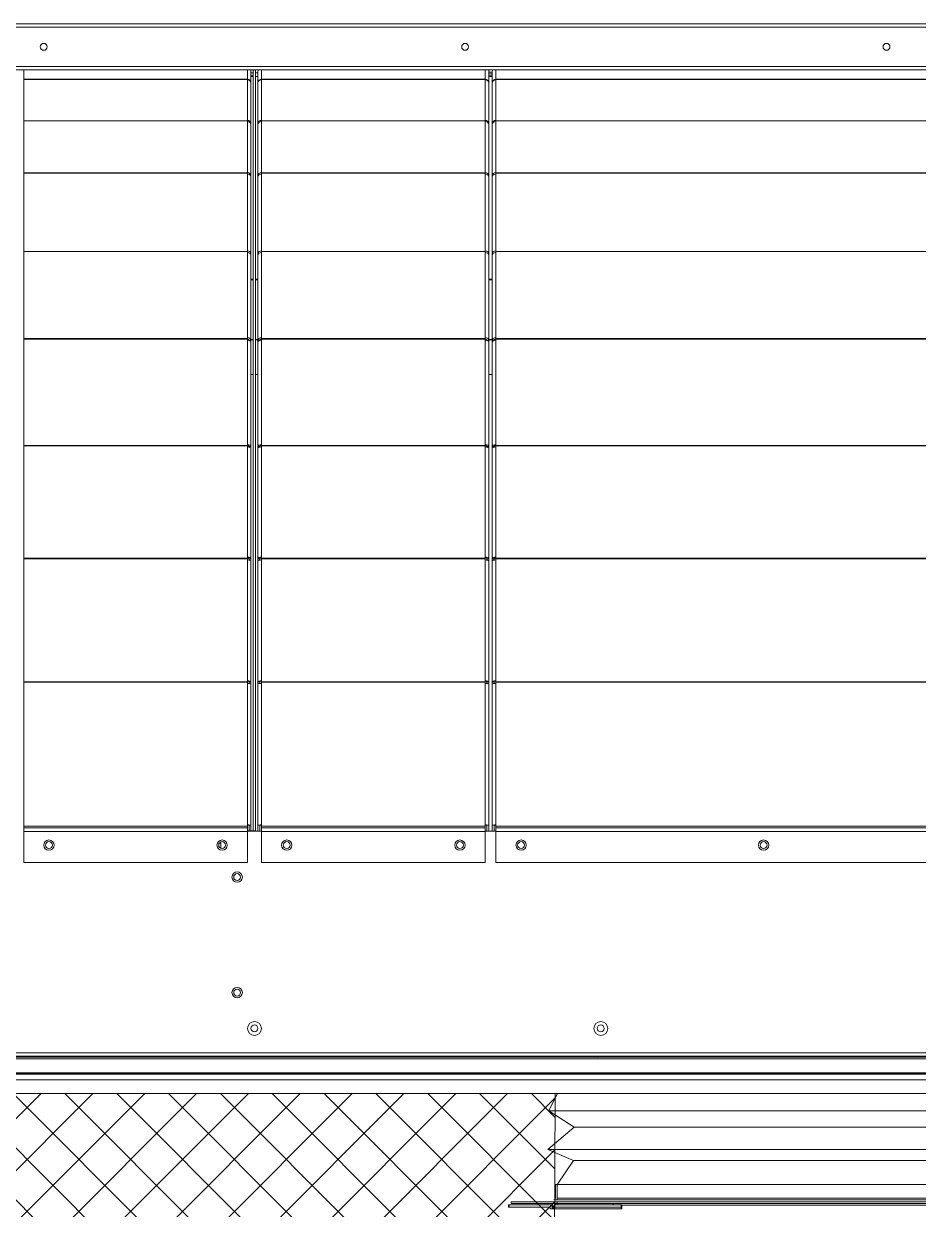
# Model space of a CAD drawing. Header units: millimetres. Extents: x 2142 to 31549, y 1327 to 22122.
# Drawn here: x 22209 to 22984, y 10883 to 11910 of the extents above; entities that cross this region are included whole.
import ezdxf

# ---------------------------------------------------------------- set-up
doc = ezdxf.new("R2010")
doc.units = ezdxf.units.MM

# ---------------------------------------------------------------- blocks, each defined once
blk = doc.blocks.new('3753456')
at = {"color": 0, "lineweight": 5}
for p, q in [((337590.2, 91235.5), (337597.8, 91251)), ((337612.3, 91221.4), (337590.2, 91235.5)), ((337589.4, 91202.2), (337612.3, 91221.4)), ((337611.6, 91192.6), (337589.4, 91202.2)), ((337597.8, 91172), (337611.6, 91192.6))]:
    blk.add_line(p, q, dxfattribs=at)
blk = doc.blocks.new('45735')
at = {"color": 0, "lineweight": 5}
for p, q in [((339300, 91099.7), (338517, 91099.7)), ((338539.1, 91085.6), (339322.1, 91085.6)), ((338516.2, 91066.4), (339299.2, 91066.4)), ((339321.4, 91056.8), (338538.4, 91056.8))]:
    blk.add_line(p, q, dxfattribs=at)
for p in [(926.8, -135.8), (1709.8, -135.8)]:
    blk.add_blockref('3753456', p, dxfattribs=at)
blk = doc.blocks.new('2')
at = {"lineweight": 5}
h = blk.add_hatch(dxfattribs=at)
h.set_pattern_fill('ANSI37', scale=10)
h.set_pattern_definition([(45, (-804195.864, -479305.567), (-22.4506403, 22.4506403), []), (135, (-804195.864, -479305.567), (-22.4506403, -22.4506403), [])])
h.paths.add_polyline_path([(22661.2, 9061.4), (22669.6, 10983.7), (22157.2, 10983.7), (22148.8, 9061.4)])
at = {"color": 7, "lineweight": 20}
for p, q in [((23712.1, 11909.8), (21106.3, 11909.8)), ((23712.1, 11906.7), (21106.3, 11906.7)), ((23715.2, 11872.9), (21103.2, 11872.9)), ((23715.2, 11869.8), (21103.2, 11869.8)), ((22618.3, 11861.7), (23712.1, 11861.7)), ((22618.3, 11861.5), (23712.1, 11861.5)), ((22618.3, 11825.8), (23712.1, 11825.8)), ((22618.3, 11825.7), (23712.1, 11825.7)), ((22618.3, 11780.7), (23712.1, 11780.7)), ((22618.3, 11780.3), (23712.1, 11780.3)), ((22618.3, 11712.6), (23712.1, 11712.6)), ((22618.3, 11712.5), (23712.1, 11712.5)), ((22618.3, 11637.3), (23712.1, 11637.3)), ((22618.3, 11636.7), (23712.1, 11636.7)), ((22618.3, 11544.6), (23712.1, 11544.6)), ((22618.3, 11544.3), (23712.1, 11544.3)), ((22618.3, 11447.2), (23712.1, 11447.2)), ((22618.3, 11446.5), (23712.1, 11446.5)), ((22618.3, 11340), (23712.1, 11340)), ((22618.3, 11339.7), (23712.1, 11339.7)), ((23712.1, 11215), (22618.3, 11215)), ((22618.3, 11213.7), (23712.1, 11213.7)), ((22618.3, 11210.6), (23712.1, 11210.6)), ((22618.3, 11183.7), (23712.1, 11183.7)), ((23713.6, 11015), (21104.8, 11015)), ((23713.6, 11013.8), (21104.8, 11013.8)), ((21106.3, 11019), (23712.1, 11019)), ((21106.3, 11015.9), (23712.1, 11015.9)), ((23715.2, 11000.5), (21103.2, 11000.5)), ((23715.2, 10995.5), (21103.2, 10995.5)), ((21104.8, 11001.7), (23713.6, 11001.7)), ((21104.8, 11000.7), (23713.6, 11000.7)), ((21103.2, 10983.7), (23715.2, 10983.7))]:
    blk.add_line(p, q, dxfattribs=at)
at = {"color": 7, "lineweight": 20, "ltscale": 0.004468}
for p, q in [((22209.3, 11861.8), (22209.3, 11869.8)), ((22403.1, 11869.8), (22403.1, 11861.8)), ((22415.3, 11861.8), (22415.3, 11869.8)), ((22609.1, 11869.8), (22609.1, 11861.8)), ((22618.3, 11861.8), (22618.3, 11869.8))]:
    blk.add_line(p, q, dxfattribs=at)
at = {"color": 7, "lineweight": 20, "ltscale": 5.01906e-05}
for p, q in [((22406.2, 11868.4), (22406.2, 11868.5)), ((22612.2, 11868.4), (22612.2, 11868.5))]:
    blk.add_line(p, q, dxfattribs=at)
at = {"color": 7, "lineweight": 20, "ltscale": 0.005416}
for p, q in [((22406.2, 11868.4), (22406.2, 11858.7)), ((22412.2, 11858.7), (22412.2, 11868.4)), ((22612.2, 11868.4), (22612.2, 11858.7)), ((22615.2, 11858.7), (22615.2, 11868.4))]:
    blk.add_line(p, q, dxfattribs=at)
at = {"color": 7, "lineweight": 20, "ltscale": 0.000277946}
for p, q in [((22406.2, 11867.4), (22406.7, 11867.4)), ((22406.2, 11865.4), (22406.7, 11865.4))]:
    blk.add_line(p, q, dxfattribs=at)
at = {"color": 7, "lineweight": 20, "ltscale": 0.000414672}
blk.add_line((22407.5, 11867.3), (22408.2, 11867.3), dxfattribs=at)
at = {"color": 7, "lineweight": 20, "ltscale": 0.366025}
for p, q in [((22408.2, 11869.8), (22408.2, 11211)), ((22410.2, 11869.8), (22410.2, 11211))]:
    blk.add_line(p, q, dxfattribs=at)
at = {"color": 7, "lineweight": 20, "ltscale": 0.001111}
for p, q in [((22410.2, 11867.3), (22412.2, 11867.3)), ((22410.2, 11864.2), (22412.2, 11864.2)), ((22406.2, 11606.2), (22408.2, 11606.2)), ((22410.2, 11606.2), (22412.2, 11606.2)), ((22629.4, 10885.4), (22629.4, 10887.4)), ((22629.9, 10885.4), (22629.9, 10887.4)), ((22668.9, 10885.4), (22668.9, 10887.4)), ((22669.4, 10885.4), (22669.4, 10887.4)), ((22726.9, 10885.4), (22726.9, 10887.4)), ((22727.4, 10885.4), (22727.4, 10887.4))]:
    blk.add_line(p, q, dxfattribs=at)
at = {"color": 7, "lineweight": 20, "ltscale": 4.85922e-05}
blk.add_line((22412.2, 11868.5), (22412.2, 11868.5), dxfattribs=at)
at = {"color": 7, "lineweight": 20, "ltscale": 0.001667}
for p, q in [((22612.2, 11867.8), (22615.2, 11867.8)), ((22615.2, 11866.3), (22612.2, 11866.3)), ((22615.2, 11864.7), (22612.2, 11864.7)), ((22612.2, 11864.2), (22615.2, 11864.2)), ((22612.2, 11688.8), (22615.2, 11688.8)), ((22612.2, 11688.2), (22615.2, 11688.2)), ((22612.2, 11636.4), (22615.2, 11636.4)), ((22612.2, 11636.1), (22615.2, 11636.1)), ((22612.2, 11606.2), (22615.2, 11606.2))]:
    blk.add_line(p, q, dxfattribs=at)
at = {"color": 7, "lineweight": 20, "ltscale": 4.85923e-05}
blk.add_line((22615.2, 11868.5), (22615.2, 11868.5), dxfattribs=at)
at = {"color": 7, "lineweight": 20, "ltscale": 5.06378e-05}
for p, q in [((22209.3, 11861.8), (22209.3, 11861.7)), ((22403.1, 11861.8), (22403.1, 11861.7)), ((22415.3, 11861.8), (22415.3, 11861.7)), ((22609.1, 11861.8), (22609.1, 11861.7)), ((22618.3, 11861.8), (22618.3, 11861.7))]:
    blk.add_line(p, q, dxfattribs=at)
at = {"color": 7, "lineweight": 20, "ltscale": 0.107667}
for p, q in [((22209.3, 11861.7), (22403.1, 11861.7)), ((22209.3, 11861.5), (22403.1, 11861.5)), ((22415.3, 11861.7), (22609.1, 11861.7)), ((22415.3, 11861.5), (22609.1, 11861.5)), ((22209.3, 11825.8), (22403.1, 11825.8)), ((22209.3, 11825.7), (22403.1, 11825.7)), ((22415.3, 11825.8), (22609.1, 11825.8)), ((22415.3, 11825.7), (22609.1, 11825.7)), ((22209.3, 11780.7), (22403.1, 11780.7)), ((22209.3, 11780.3), (22403.1, 11780.3)), ((22415.3, 11780.7), (22609.1, 11780.7)), ((22415.3, 11780.3), (22609.1, 11780.3)), ((22209.3, 11712.6), (22403.1, 11712.6)), ((22209.3, 11712.5), (22403.1, 11712.5)), ((22415.3, 11712.6), (22609.1, 11712.6)), ((22415.3, 11712.5), (22609.1, 11712.5)), ((22209.3, 11637.3), (22403.1, 11637.3)), ((22209.3, 11636.7), (22403.1, 11636.7)), ((22415.3, 11637.3), (22609.1, 11637.3)), ((22415.3, 11636.7), (22609.1, 11636.7)), ((22209.3, 11544.6), (22403.1, 11544.6)), ((22209.3, 11544.3), (22403.1, 11544.3)), ((22415.3, 11544.6), (22609.1, 11544.6)), ((22415.3, 11544.3), (22609.1, 11544.3)), ((22209.3, 11447.2), (22403.1, 11447.2)), ((22209.3, 11446.5), (22403.1, 11446.5)), ((22415.3, 11447.2), (22609.1, 11447.2)), ((22415.3, 11446.5), (22609.1, 11446.5)), ((22209.3, 11340), (22403.1, 11340)), ((22209.3, 11339.7), (22403.1, 11339.7)), ((22415.3, 11340), (22609.1, 11340)), ((22415.3, 11339.7), (22609.1, 11339.7)), ((22403.1, 11215), (22209.3, 11215)), ((22209.3, 11213.7), (22403.1, 11213.7)), ((22209.3, 11210.6), (22403.1, 11210.6)), ((22609.1, 11215), (22415.3, 11215)), ((22415.3, 11213.7), (22609.1, 11213.7)), ((22415.3, 11210.6), (22609.1, 11210.6)), ((22209.3, 11183.7), (22403.1, 11183.7)), ((22415.3, 11183.7), (22609.1, 11183.7))]:
    blk.add_line(p, q, dxfattribs=at)
at = {"color": 7, "lineweight": 20, "ltscale": 8.68979e-05}
for p, q in [((22209.3, 11861.5), (22209.3, 11861.7)), ((22403.1, 11861.5), (22403.1, 11861.7)), ((22415.3, 11861.5), (22415.3, 11861.7)), ((22609.1, 11861.5), (22609.1, 11861.7)), ((22618.3, 11861.5), (22618.3, 11861.7))]:
    blk.add_line(p, q, dxfattribs=at)
at = {"color": 7, "lineweight": 20, "ltscale": 0.000182321}
for p, q in [((22209.3, 11861.2), (22209.3, 11861.5)), ((22403.1, 11861.2), (22403.1, 11861.5)), ((22415.3, 11861.2), (22415.3, 11861.5)), ((22609.1, 11861.2), (22609.1, 11861.5)), ((22618.3, 11861.2), (22618.3, 11861.5))]:
    blk.add_line(p, q, dxfattribs=at)
at = {"color": 7, "lineweight": 20, "ltscale": 0.019501}
for p, q in [((22209.3, 11826.1), (22209.3, 11861.2)), ((22403.1, 11861.2), (22403.1, 11826.1)), ((22406.2, 11858.3), (22406.2, 11823.2)), ((22412.2, 11823.2), (22412.2, 11858.3)), ((22415.3, 11826.1), (22415.3, 11861.2)), ((22609.1, 11861.2), (22609.1, 11826.1)), ((22612.2, 11858.3), (22612.2, 11823.2)), ((22615.2, 11823.2), (22615.2, 11858.3)), ((22618.3, 11826.1), (22618.3, 11861.2))]:
    blk.add_line(p, q, dxfattribs=at)
at = {"color": 7, "lineweight": 20, "ltscale": 0.001093}
blk.add_line((22406.2, 11864.2), (22408.2, 11864.2), dxfattribs=at)
at = {"color": 7, "lineweight": 20, "ltscale": 1.77147e-05}
for p, q in [((22406.2, 11858.7), (22406.2, 11858.7)), ((22612.2, 11858.7), (22612.2, 11858.7))]:
    blk.add_line(p, q, dxfattribs=at)
at = {"color": 7, "lineweight": 20, "ltscale": 0.020143}
for p, q in [((22406.2, 11822.4), (22406.2, 11858.7)), ((22612.2, 11822.4), (22612.2, 11858.7))]:
    blk.add_line(p, q, dxfattribs=at)
at = {"color": 7, "lineweight": 20, "ltscale": 1.77131e-05}
for p, q in [((22412.2, 11858.7), (22412.2, 11858.7)), ((22615.2, 11858.7), (22615.2, 11858.7))]:
    blk.add_line(p, q, dxfattribs=at)
at = {"color": 7, "lineweight": 20, "ltscale": 0.000231544}
for p, q in [((22412.2, 11858.3), (22412.2, 11858.7)), ((22615.2, 11858.3), (22615.2, 11858.7))]:
    blk.add_line(p, q, dxfattribs=at)
at = {"color": 7, "lineweight": 20, "ltscale": 0.000181183}
for p, q in [((22209.3, 11825.8), (22209.3, 11826.1)), ((22403.1, 11825.8), (22403.1, 11826.1)), ((22415.3, 11825.8), (22415.3, 11826.1)), ((22609.1, 11825.8), (22609.1, 11826.1)), ((22618.3, 11825.8), (22618.3, 11826.1))]:
    blk.add_line(p, q, dxfattribs=at)
at = {"color": 7, "lineweight": 20, "ltscale": 5.76158e-05}
for p, q in [((22209.3, 11825.7), (22209.3, 11825.8)), ((22403.1, 11825.7), (22403.1, 11825.8)), ((22415.3, 11825.7), (22415.3, 11825.8)), ((22609.1, 11825.7), (22609.1, 11825.8)), ((22618.3, 11825.7), (22618.3, 11825.8))]:
    blk.add_line(p, q, dxfattribs=at)
at = {"color": 7, "lineweight": 20, "ltscale": 0.000228135}
for p, q in [((22209.3, 11825.3), (22209.3, 11825.7)), ((22403.1, 11825.3), (22403.1, 11825.7)), ((22415.3, 11825.3), (22415.3, 11825.7)), ((22609.1, 11825.3), (22609.1, 11825.7)), ((22618.3, 11825.3), (22618.3, 11825.7))]:
    blk.add_line(p, q, dxfattribs=at)
at = {"color": 7, "lineweight": 20, "ltscale": 0.024554}
for p, q in [((22209.3, 11781.1), (22209.3, 11825.3)), ((22403.1, 11825.3), (22403.1, 11781.1)), ((22415.3, 11781.1), (22415.3, 11825.3)), ((22609.1, 11825.3), (22609.1, 11781.1)), ((22618.3, 11781.1), (22618.3, 11825.3)), ((22406.2, 11822.4), (22406.2, 11778.2)), ((22412.2, 11778.2), (22412.2, 11822.4)), ((22612.2, 11822.4), (22612.2, 11778.2)), ((22615.2, 11778.2), (22615.2, 11822.4))]:
    blk.add_line(p, q, dxfattribs=at)
at = {"color": 7, "lineweight": 20, "ltscale": 5.95243e-05}
for p, q in [((22406.1, 11823.2), (22406.2, 11823.2)), ((22612.1, 11823.2), (22612.2, 11823.2))]:
    blk.add_line(p, q, dxfattribs=at)
at = {"color": 7, "lineweight": 20, "ltscale": 0.019078}
for p, q in [((22406.2, 11788.8), (22406.2, 11823.2)), ((22612.2, 11788.8), (22612.2, 11823.2))]:
    blk.add_line(p, q, dxfattribs=at)
at = {"color": 7, "lineweight": 20, "ltscale": 5.95226e-05}
for p, q in [((22412.3, 11823.2), (22412.2, 11823.2)), ((22615.3, 11823.2), (22615.2, 11823.2))]:
    blk.add_line(p, q, dxfattribs=at)
at = {"color": 7, "lineweight": 20, "ltscale": 0.000407996}
for p, q in [((22412.2, 11822.4), (22412.2, 11823.2)), ((22615.2, 11822.4), (22615.2, 11823.2))]:
    blk.add_line(p, q, dxfattribs=at)
at = {"color": 7, "lineweight": 20, "ltscale": 0.000229568}
for p, q in [((22209.3, 11780.7), (22209.3, 11781.1)), ((22403.1, 11780.7), (22403.1, 11781.1)), ((22415.3, 11780.7), (22415.3, 11781.1)), ((22609.1, 11780.7), (22609.1, 11781.1)), ((22618.3, 11780.7), (22618.3, 11781.1))]:
    blk.add_line(p, q, dxfattribs=at)
at = {"color": 7, "lineweight": 20, "ltscale": 0.000214269}
for p, q in [((22209.3, 11780.3), (22209.3, 11780.7)), ((22403.1, 11780.3), (22403.1, 11780.7)), ((22415.3, 11780.3), (22415.3, 11780.7)), ((22609.1, 11780.3), (22609.1, 11780.7)), ((22618.3, 11780.3), (22618.3, 11780.7))]:
    blk.add_line(p, q, dxfattribs=at)
at = {"color": 7, "lineweight": 20, "ltscale": 0.000344851}
for p, q in [((22209.3, 11779.7), (22209.3, 11780.3)), ((22403.1, 11779.7), (22403.1, 11780.3)), ((22415.3, 11779.7), (22415.3, 11780.3)), ((22609.1, 11779.7), (22609.1, 11780.3)), ((22618.3, 11779.7), (22618.3, 11780.3))]:
    blk.add_line(p, q, dxfattribs=at)
at = {"color": 7, "lineweight": 20, "ltscale": 0.036885}
for p, q in [((22209.3, 11713.3), (22209.3, 11779.7)), ((22403.1, 11779.7), (22403.1, 11713.3)), ((22406.2, 11777.2), (22406.2, 11710.8)), ((22412.2, 11710.8), (22412.2, 11777.2)), ((22415.3, 11713.3), (22415.3, 11779.7)), ((22609.1, 11779.7), (22609.1, 11713.3)), ((22612.2, 11777.2), (22612.2, 11710.8)), ((22615.2, 11710.8), (22615.2, 11777.2)), ((22618.3, 11713.3), (22618.3, 11779.7))]:
    blk.add_line(p, q, dxfattribs=at)
at = {"color": 7, "lineweight": 20, "ltscale": 0.000162064}
for p, q in [((22405.9, 11778.2), (22406.2, 11778.2)), ((22412.5, 11778.2), (22412.2, 11778.2)), ((22611.9, 11778.2), (22612.2, 11778.2)), ((22615.5, 11778.2), (22615.2, 11778.2))]:
    blk.add_line(p, q, dxfattribs=at)
at = {"color": 7, "lineweight": 20, "ltscale": 0.017676}
for p, q in [((22406.2, 11746.4), (22406.2, 11778.2)), ((22612.2, 11746.4), (22612.2, 11778.2))]:
    blk.add_line(p, q, dxfattribs=at)
at = {"color": 7, "lineweight": 20, "ltscale": 0.000573504}
for p, q in [((22412.2, 11777.2), (22412.2, 11778.2)), ((22615.2, 11777.2), (22615.2, 11778.2))]:
    blk.add_line(p, q, dxfattribs=at)
at = {"color": 7, "lineweight": 20, "ltscale": 0.000342699}
for p, q in [((22209.3, 11712.6), (22209.3, 11713.3)), ((22403.1, 11712.6), (22403.1, 11713.3)), ((22415.3, 11712.6), (22415.3, 11713.3)), ((22609.1, 11712.6), (22609.1, 11713.3)), ((22618.3, 11712.6), (22618.3, 11713.3))]:
    blk.add_line(p, q, dxfattribs=at)
at = {"color": 7, "lineweight": 20, "ltscale": 0.000101871}
for p, q in [((22209.3, 11712.5), (22209.3, 11712.6)), ((22403.1, 11712.5), (22403.1, 11712.6)), ((22415.3, 11712.5), (22415.3, 11712.6)), ((22609.1, 11712.5), (22609.1, 11712.6)), ((22618.3, 11712.5), (22618.3, 11712.6))]:
    blk.add_line(p, q, dxfattribs=at)
at = {"color": 7, "lineweight": 20, "ltscale": 0.00038102}
for p, q in [((22209.3, 11712.5), (22209.3, 11711.8)), ((22403.1, 11712.5), (22403.1, 11711.8)), ((22415.3, 11712.5), (22415.3, 11711.8)), ((22609.1, 11712.5), (22609.1, 11711.8)), ((22618.3, 11712.5), (22618.3, 11711.8))]:
    blk.add_line(p, q, dxfattribs=at)
at = {"color": 7, "lineweight": 20, "ltscale": 0.041009}
for p, q in [((22209.3, 11638), (22209.3, 11711.8)), ((22403.1, 11711.8), (22403.1, 11638)), ((22415.3, 11638), (22415.3, 11711.8)), ((22609.1, 11711.8), (22609.1, 11638)), ((22618.3, 11638), (22618.3, 11711.8)), ((22406.2, 11709.5), (22406.2, 11635.7)), ((22412.2, 11635.7), (22412.2, 11709.5)), ((22612.2, 11709.5), (22612.2, 11635.7)), ((22615.2, 11635.7), (22615.2, 11709.5))]:
    blk.add_line(p, q, dxfattribs=at)
at = {"color": 7, "lineweight": 20, "ltscale": 0.000315481}
for p, q in [((22405.6, 11710.8), (22406.2, 11710.8)), ((22412.8, 11710.8), (22412.2, 11710.8)), ((22611.6, 11710.8), (22612.2, 11710.8)), ((22615.8, 11710.8), (22615.2, 11710.8))]:
    blk.add_line(p, q, dxfattribs=at)
at = {"color": 7, "lineweight": 20, "ltscale": 0.015571}
for p, q in [((22406.2, 11682.8), (22406.2, 11710.8)), ((22612.2, 11682.8), (22612.2, 11710.8))]:
    blk.add_line(p, q, dxfattribs=at)
at = {"color": 7, "lineweight": 20, "ltscale": 0.000722932}
for p, q in [((22412.2, 11709.5), (22412.2, 11710.8)), ((22615.2, 11709.5), (22615.2, 11710.8))]:
    blk.add_line(p, q, dxfattribs=at)
at = {"color": 7, "lineweight": 20, "ltscale": 0.001112}
for p, q in [((22406.2, 11688.8), (22408.2, 11688.8)), ((22406.2, 11688.2), (22408.2, 11688.2)), ((22406.2, 11636.4), (22408.2, 11636.4)), ((22406.2, 11636.1), (22408.2, 11636.1))]:
    blk.add_line(p, q, dxfattribs=at)
at = {"color": 7, "lineweight": 20, "ltscale": 0.00111}
for p, q in [((22410.2, 11688.8), (22412.2, 11688.8)), ((22410.2, 11688.2), (22412.2, 11688.2)), ((22410.2, 11636.4), (22412.2, 11636.4)), ((22410.2, 11636.1), (22412.2, 11636.1))]:
    blk.add_line(p, q, dxfattribs=at)
at = {"color": 7, "lineweight": 20, "ltscale": 0.000383413}
for p, q in [((22209.3, 11638), (22209.3, 11637.3)), ((22403.1, 11638), (22403.1, 11637.3)), ((22415.3, 11638), (22415.3, 11637.3)), ((22609.1, 11638), (22609.1, 11637.3)), ((22618.3, 11638), (22618.3, 11637.3))]:
    blk.add_line(p, q, dxfattribs=at)
at = {"color": 7, "lineweight": 20, "ltscale": 0.000318226}
for p, q in [((22209.3, 11636.7), (22209.3, 11637.3)), ((22403.1, 11636.7), (22403.1, 11637.3)), ((22415.3, 11636.7), (22415.3, 11637.3)), ((22609.1, 11636.7), (22609.1, 11637.3)), ((22618.3, 11636.7), (22618.3, 11637.3))]:
    blk.add_line(p, q, dxfattribs=at)
at = {"color": 7, "lineweight": 20, "ltscale": 0.000469699}
for p, q in [((22209.3, 11636.7), (22209.3, 11635.8)), ((22403.1, 11636.7), (22403.1, 11635.8)), ((22415.3, 11636.7), (22415.3, 11635.8)), ((22609.1, 11636.7), (22609.1, 11635.8)), ((22618.3, 11636.7), (22618.3, 11635.8))]:
    blk.add_line(p, q, dxfattribs=at)
at = {"color": 7, "lineweight": 20, "ltscale": 0.050238}
for p, q in [((22209.3, 11545.4), (22209.3, 11635.8)), ((22403.1, 11635.8), (22403.1, 11545.4)), ((22406.2, 11634.2), (22406.2, 11543.7)), ((22412.2, 11543.7), (22412.2, 11634.2)), ((22415.3, 11545.4), (22415.3, 11635.8)), ((22609.1, 11635.8), (22609.1, 11545.4)), ((22612.2, 11634.2), (22612.2, 11543.7)), ((22615.2, 11543.7), (22615.2, 11634.2)), ((22618.3, 11545.4), (22618.3, 11635.8))]:
    blk.add_line(p, q, dxfattribs=at)
at = {"color": 7, "lineweight": 20, "ltscale": 0.000523852}
for p, q in [((22403.1, 11636.8), (22403.1, 11635.8)), ((22609.1, 11636.8), (22609.1, 11635.8))]:
    blk.add_line(p, q, dxfattribs=at)
at = {"color": 7, "lineweight": 20, "ltscale": 0.000888889}
for p, q in [((22404.6, 11635.7), (22406.2, 11635.7)), ((22413.8, 11635.7), (22412.2, 11635.7)), ((22610.6, 11635.7), (22612.2, 11635.7)), ((22616.8, 11635.7), (22615.2, 11635.7)), ((22404.6, 11543.7), (22406.2, 11543.7)), ((22413.8, 11543.7), (22412.2, 11543.7)), ((22610.6, 11543.7), (22612.2, 11543.7)), ((22616.8, 11543.7), (22615.2, 11543.7)), ((22404.6, 11446.6), (22406.2, 11446.6)), ((22413.8, 11446.6), (22412.2, 11446.6)), ((22610.6, 11446.6), (22612.2, 11446.6)), ((22616.8, 11446.6), (22615.2, 11446.6)), ((22404.6, 11340.2), (22406.2, 11340.2)), ((22413.8, 11340.2), (22412.2, 11340.2)), ((22610.6, 11340.2), (22612.2, 11340.2)), ((22616.8, 11340.2), (22615.2, 11340.2)), ((22671.5, 10905), (22669.9, 10905)), ((22631.5, 10890), (22631.5, 10888.4)), ((22669.9, 10888.4), (22671.5, 10888.4)), ((22671.5, 10888.4), (22671.5, 10890))]:
    blk.add_line(p, q, dxfattribs=at)
at = {"color": 7, "lineweight": 20, "ltscale": 3.37381e-05}
for p, q in [((22404.6, 11635.6), (22404.6, 11635.7)), ((22413.8, 11635.6), (22413.8, 11635.7)), ((22610.6, 11635.6), (22610.6, 11635.7)), ((22616.8, 11635.6), (22616.8, 11635.7))]:
    blk.add_line(p, q, dxfattribs=at)
at = {"color": 7, "lineweight": 20, "ltscale": 0.01323}
for p, q in [((22406.2, 11611.9), (22406.2, 11635.7)), ((22612.2, 11611.9), (22612.2, 11635.7))]:
    blk.add_line(p, q, dxfattribs=at)
at = {"color": 7, "lineweight": 20, "ltscale": 0.000852754}
for p, q in [((22412.2, 11634.2), (22412.2, 11635.7)), ((22615.2, 11634.2), (22615.2, 11635.7))]:
    blk.add_line(p, q, dxfattribs=at)
at = {"color": 7, "lineweight": 20, "ltscale": 0.000466768}
for p, q in [((22209.3, 11545.4), (22209.3, 11544.6)), ((22403.1, 11545.4), (22403.1, 11544.6)), ((22415.3, 11545.4), (22415.3, 11544.6)), ((22609.1, 11545.4), (22609.1, 11544.6)), ((22618.3, 11545.4), (22618.3, 11544.6))]:
    blk.add_line(p, q, dxfattribs=at)
at = {"color": 7, "lineweight": 20, "ltscale": 0.000134994}
for p, q in [((22209.3, 11544.3), (22209.3, 11544.6)), ((22403.1, 11544.3), (22403.1, 11544.6)), ((22415.3, 11544.3), (22415.3, 11544.6)), ((22609.1, 11544.3), (22609.1, 11544.6)), ((22618.3, 11544.3), (22618.3, 11544.6))]:
    blk.add_line(p, q, dxfattribs=at)
at = {"color": 7, "lineweight": 20, "ltscale": 0.000492271}
for p, q in [((22209.3, 11544.3), (22209.3, 11543.4)), ((22403.1, 11544.3), (22403.1, 11543.4)), ((22415.3, 11544.3), (22415.3, 11543.4)), ((22609.1, 11544.3), (22609.1, 11543.4)), ((22618.3, 11544.3), (22618.3, 11543.4))]:
    blk.add_line(p, q, dxfattribs=at)
at = {"color": 7, "lineweight": 20, "ltscale": 0.052983}
for p, q in [((22209.3, 11448.1), (22209.3, 11543.4)), ((22403.1, 11543.4), (22403.1, 11448.1)), ((22406.2, 11542), (22406.2, 11446.6)), ((22412.2, 11446.6), (22412.2, 11542)), ((22415.3, 11448.1), (22415.3, 11543.4)), ((22609.1, 11543.4), (22609.1, 11448.1)), ((22612.2, 11542), (22612.2, 11446.6)), ((22615.2, 11446.6), (22615.2, 11542)), ((22618.3, 11448.1), (22618.3, 11543.4))]:
    blk.add_line(p, q, dxfattribs=at)
at = {"color": 7, "lineweight": 20, "ltscale": 0.000610792}
for p, q in [((22403.1, 11544.5), (22403.1, 11543.4)), ((22609.1, 11544.5), (22609.1, 11543.4))]:
    blk.add_line(p, q, dxfattribs=at)
at = {"color": 7, "lineweight": 20, "ltscale": 0.000257803}
for p, q in [((22404.6, 11543.3), (22404.6, 11543.7)), ((22413.8, 11543.3), (22413.8, 11543.7)), ((22610.6, 11543.3), (22610.6, 11543.7)), ((22616.8, 11543.3), (22616.8, 11543.7))]:
    blk.add_line(p, q, dxfattribs=at)
at = {"color": 7, "lineweight": 20, "ltscale": 0.010363}
for p, q in [((22406.2, 11525.1), (22406.2, 11543.7)), ((22612.2, 11525.1), (22612.2, 11543.7))]:
    blk.add_line(p, q, dxfattribs=at)
at = {"color": 7, "lineweight": 20, "ltscale": 0.000958765}
for p, q in [((22412.2, 11542), (22412.2, 11543.7)), ((22615.2, 11542), (22615.2, 11543.7))]:
    blk.add_line(p, q, dxfattribs=at)
at = {"color": 7, "lineweight": 20, "ltscale": 0.000495362}
for p, q in [((22209.3, 11448.1), (22209.3, 11447.2)), ((22403.1, 11448.1), (22403.1, 11447.2)), ((22415.3, 11448.1), (22415.3, 11447.2)), ((22609.1, 11448.1), (22609.1, 11447.2)), ((22618.3, 11448.1), (22618.3, 11447.2))]:
    blk.add_line(p, q, dxfattribs=at)
at = {"color": 7, "lineweight": 20, "ltscale": 0.000387411}
for p, q in [((22209.3, 11446.5), (22209.3, 11447.2)), ((22403.1, 11446.5), (22403.1, 11447.2)), ((22415.3, 11446.5), (22415.3, 11447.2)), ((22609.1, 11446.5), (22609.1, 11447.2)), ((22618.3, 11446.5), (22618.3, 11447.2))]:
    blk.add_line(p, q, dxfattribs=at)
at = {"color": 7, "lineweight": 20, "ltscale": 0.000543222}
for p, q in [((22209.3, 11446.5), (22209.3, 11445.5)), ((22403.1, 11446.5), (22403.1, 11445.5)), ((22415.3, 11446.5), (22415.3, 11445.5)), ((22609.1, 11446.5), (22609.1, 11445.5)), ((22618.3, 11446.5), (22618.3, 11445.5))]:
    blk.add_line(p, q, dxfattribs=at)
at = {"color": 7, "lineweight": 20, "ltscale": 0.058102}
for p, q in [((22209.3, 11340.9), (22209.3, 11445.5)), ((22403.1, 11445.5), (22403.1, 11340.9)), ((22406.2, 11444.8), (22406.2, 11340.2)), ((22412.2, 11340.2), (22412.2, 11444.8)), ((22415.3, 11340.9), (22415.3, 11445.5)), ((22609.1, 11445.5), (22609.1, 11340.9)), ((22612.2, 11444.8), (22612.2, 11340.2)), ((22615.2, 11340.2), (22615.2, 11444.8)), ((22618.3, 11340.9), (22618.3, 11445.5))]:
    blk.add_line(p, q, dxfattribs=at)
at = {"color": 7, "lineweight": 20, "ltscale": 0.001012}
for p, q in [((22403.1, 11447.3), (22403.1, 11445.5)), ((22609.1, 11447.3), (22609.1, 11445.5))]:
    blk.add_line(p, q, dxfattribs=at)
at = {"color": 7, "lineweight": 20, "ltscale": 0.000676388}
for p, q in [((22404.6, 11445.4), (22404.6, 11446.6)), ((22413.8, 11445.4), (22413.8, 11446.6)), ((22610.6, 11445.4), (22610.6, 11446.6)), ((22616.8, 11445.4), (22616.8, 11446.6))]:
    blk.add_line(p, q, dxfattribs=at)
at = {"color": 7, "lineweight": 20, "ltscale": 0.007338}
for p, q in [((22406.2, 11433.4), (22406.2, 11446.6)), ((22612.2, 11433.4), (22612.2, 11446.6))]:
    blk.add_line(p, q, dxfattribs=at)
at = {"color": 7, "lineweight": 20, "ltscale": 0.001039}
for p, q in [((22412.2, 11444.8), (22412.2, 11446.6)), ((22615.2, 11444.8), (22615.2, 11446.6))]:
    blk.add_line(p, q, dxfattribs=at)
at = {"color": 7, "lineweight": 20, "ltscale": 0.000539832}
for p, q in [((22209.3, 11340.9), (22209.3, 11340)), ((22403.1, 11340.9), (22403.1, 11340)), ((22415.3, 11340.9), (22415.3, 11340)), ((22609.1, 11340.9), (22609.1, 11340)), ((22618.3, 11340.9), (22618.3, 11340))]:
    blk.add_line(p, q, dxfattribs=at)
at = {"color": 7, "lineweight": 20, "ltscale": 0.000153368}
for p, q in [((22209.3, 11339.7), (22209.3, 11340)), ((22403.1, 11339.7), (22403.1, 11340)), ((22415.3, 11339.7), (22415.3, 11340)), ((22609.1, 11339.7), (22609.1, 11340)), ((22618.3, 11339.7), (22618.3, 11340))]:
    blk.add_line(p, q, dxfattribs=at)
at = {"color": 7, "lineweight": 20, "ltscale": 0.00054973}
for p, q in [((22209.3, 11339.7), (22209.3, 11338.7)), ((22403.1, 11339.7), (22403.1, 11338.7)), ((22415.3, 11339.7), (22415.3, 11338.7)), ((22609.1, 11339.7), (22609.1, 11338.7)), ((22618.3, 11339.7), (22618.3, 11338.7))]:
    blk.add_line(p, q, dxfattribs=at)
at = {"color": 7, "lineweight": 20, "ltscale": 0.068058}
for p, q in [((22209.3, 11216.2), (22209.3, 11338.7)), ((22403.1, 11338.7), (22403.1, 11216.2)), ((22406.2, 11338.2), (22406.2, 11215.7)), ((22412.2, 11215.7), (22412.2, 11338.2)), ((22415.3, 11216.2), (22415.3, 11338.7)), ((22609.1, 11338.7), (22609.1, 11216.2)), ((22612.2, 11338.2), (22612.2, 11215.7)), ((22615.2, 11215.7), (22615.2, 11338.2)), ((22618.3, 11216.2), (22618.3, 11338.7))]:
    blk.add_line(p, q, dxfattribs=at)
at = {"color": 7, "lineweight": 20, "ltscale": 0.001029}
for p, q in [((22403.1, 11340.5), (22403.1, 11338.7)), ((22609.1, 11340.5), (22609.1, 11338.7))]:
    blk.add_line(p, q, dxfattribs=at)
at = {"color": 7, "lineweight": 20, "ltscale": 0.000861584}
for p, q in [((22404.6, 11338.6), (22404.6, 11340.2)), ((22413.8, 11338.6), (22413.8, 11340.2)), ((22610.6, 11338.6), (22610.6, 11340.2)), ((22616.8, 11338.6), (22616.8, 11340.2))]:
    blk.add_line(p, q, dxfattribs=at)
at = {"color": 7, "lineweight": 20, "ltscale": 0.004022}
for p, q in [((22406.2, 11332.9), (22406.2, 11340.2)), ((22612.2, 11332.9), (22612.2, 11340.2))]:
    blk.add_line(p, q, dxfattribs=at)
at = {"color": 7, "lineweight": 20, "ltscale": 0.00109}
for p, q in [((22412.2, 11338.2), (22412.2, 11340.2)), ((22615.2, 11338.2), (22615.2, 11340.2))]:
    blk.add_line(p, q, dxfattribs=at)
at = {"color": 7, "lineweight": 20, "ltscale": 0.000665626}
for p, q in [((22209.3, 11216.2), (22209.3, 11215)), ((22403.1, 11216.2), (22403.1, 11215)), ((22415.3, 11216.2), (22415.3, 11215)), ((22609.1, 11216.2), (22609.1, 11215)), ((22618.3, 11216.2), (22618.3, 11215))]:
    blk.add_line(p, q, dxfattribs=at)
at = {"color": 7, "lineweight": 20, "ltscale": 0.000707283}
for p, q in [((22209.3, 11215), (22209.3, 11213.7)), ((22403.1, 11215), (22403.1, 11213.7)), ((22415.3, 11215), (22415.3, 11213.7)), ((22609.1, 11215), (22609.1, 11213.7)), ((22618.3, 11215), (22618.3, 11213.7))]:
    blk.add_line(p, q, dxfattribs=at)
at = {"color": 7, "lineweight": 20, "ltscale": 0.001722}
for p, q in [((22209.3, 11210.6), (22209.3, 11213.7)), ((22403.1, 11210.6), (22403.1, 11213.7)), ((22415.3, 11210.6), (22415.3, 11213.7)), ((22609.1, 11210.6), (22609.1, 11213.7)), ((22618.3, 11210.6), (22618.3, 11213.7))]:
    blk.add_line(p, q, dxfattribs=at)
at = {"color": 7, "lineweight": 20, "ltscale": 0.014944}
for p, q in [((22209.3, 11210.6), (22209.3, 11183.7)), ((22403.1, 11183.7), (22403.1, 11210.6)), ((22415.3, 11210.6), (22415.3, 11183.7)), ((22609.1, 11183.7), (22609.1, 11210.6)), ((22618.3, 11210.6), (22618.3, 11183.7))]:
    blk.add_line(p, q, dxfattribs=at)
at = {"color": 7, "lineweight": 20, "ltscale": 0.002756}
blk.add_line((22403.1, 11215.9), (22403.1, 11211), dxfattribs=at)
at = {"color": 7, "lineweight": 20, "ltscale": 0.002}
blk.add_line((22403.1, 11211), (22406.7, 11211), dxfattribs=at)
at = {"color": 7, "lineweight": 20, "ltscale": 0.006778}
blk.add_line((22415.3, 11210.7), (22403.1, 11210.7), dxfattribs=at)
at = {"color": 7, "lineweight": 20, "ltscale": 0.00263}
for p, q in [((22404.6, 11211), (22404.6, 11215.7)), ((22406.2, 11211), (22406.2, 11215.7))]:
    blk.add_line(p, q, dxfattribs=at)
at = {"color": 7, "lineweight": 20, "ltscale": 0.001944}
for p, q in [((22410.2, 11211), (22406.7, 11211)), ((22665.4, 10883.9), (22668.9, 10883.9))]:
    blk.add_line(p, q, dxfattribs=at)
at = {"color": 7, "lineweight": 20, "ltscale": 0.000149487}
blk.add_line((22406.7, 11210.7), (22406.7, 11211), dxfattribs=at)
at = {"color": 7, "lineweight": 20, "ltscale": 0.000149486}
blk.add_line((22410.2, 11210.7), (22410.2, 11211), dxfattribs=at)
at = {"color": 7, "lineweight": 20, "ltscale": 0.002779}
for p, q in [((22412.2, 11210.7), (22412.2, 11215.7)), ((22413.8, 11210.7), (22413.8, 11215.7)), ((22610.6, 11210.7), (22610.6, 11215.7)), ((22612.2, 11210.7), (22612.2, 11215.7)), ((22615.2, 11210.7), (22615.2, 11215.7)), ((22616.8, 11210.7), (22616.8, 11215.7))]:
    blk.add_line(p, q, dxfattribs=at)
at = {"color": 7, "lineweight": 20, "ltscale": 0.002905}
blk.add_line((22609.1, 11215.9), (22609.1, 11210.7), dxfattribs=at)
at = {"color": 7, "lineweight": 20, "ltscale": 0.005111}
blk.add_line((22618.3, 11210.7), (22609.1, 11210.7), dxfattribs=at)
at = {"color": 7, "lineweight": 20, "ltscale": 0.003143}
blk.add_line((22380.2, 11201.5), (22380.2, 11195.9), dxfattribs=at)
at = {"color": 7, "lineweight": 20, "ltscale": 0.434111}
for p, q in [((22669.3, 10905), (23374.4, 10905)), ((22669.2, 10891.6), (23374.4, 10891.6)), ((22668.4, 10890), (23374.4, 10890))]:
    blk.add_line(p, q, dxfattribs=at)
at = {"color": 7, "lineweight": 20, "ltscale": 0.006611}
for p, q in [((22669.9, 10905), (22669.9, 10893.1)), ((22671.5, 10905), (22671.5, 10893.1))]:
    blk.add_line(p, q, dxfattribs=at)
at = {"color": 7, "lineweight": 20, "ltscale": 0.042722}
blk.add_line((22669.2, 10893.1), (22669.9, 10893.1), dxfattribs=at)
at = {"color": 7, "lineweight": 20, "ltscale": 0.3905}
blk.add_line((22671.5, 10893.1), (23374.4, 10893.1), dxfattribs=at)
at = {"color": 7, "lineweight": 20, "ltscale": 0.019167}
for p, q in [((22629.4, 10887.4), (22663.9, 10887.4)), ((22629.4, 10885.4), (22663.9, 10885.4)), ((22629.9, 10887.4), (22664.4, 10887.4)), ((22629.9, 10885.4), (22664.4, 10885.4))]:
    blk.add_line(p, q, dxfattribs=at)
at = {"color": 7, "lineweight": 20, "ltscale": 0.021333}
for p, q in [((22631.5, 10890), (22669.9, 10890)), ((22669.9, 10888.4), (22631.5, 10888.4))]:
    blk.add_line(p, q, dxfattribs=at)
at = {"color": 7, "lineweight": 20, "ltscale": 0.0205}
blk.add_line((22631.5, 10890), (22668.4, 10890), dxfattribs=at)
at = {"color": 7, "lineweight": 20, "ltscale": 0.000794473}
blk.add_line((22664.5, 10887.4), (22665.9, 10887.4), dxfattribs=at)
at = {"color": 7, "lineweight": 20, "ltscale": 0.00135}
blk.add_line((22664.5, 10887.4), (22666.9, 10887.4), dxfattribs=at)
at = {"color": 7, "lineweight": 20, "ltscale": 0.000277761}
blk.add_line((22665.4, 10883.4), (22665.4, 10883.9), dxfattribs=at)
at = {"color": 7, "lineweight": 20, "ltscale": 0.000187402}
blk.add_line((22665.9, 10887.4), (22665.9, 10887.1), dxfattribs=at)
at = {"color": 7, "lineweight": 20, "ltscale": 0.000583596}
blk.add_line((22666.9, 10887.4), (22666.9, 10886.4), dxfattribs=at)
at = {"color": 7, "lineweight": 20, "ltscale": 0.032222}
for p, q in [((22668.9, 10887.4), (22726.9, 10887.4)), ((22668.9, 10885.4), (22726.9, 10885.4)), ((22668.9, 10883.9), (22726.9, 10883.9)), ((22669.4, 10887.4), (22727.4, 10887.4)), ((22669.4, 10885.4), (22727.4, 10885.4)), ((22669.4, 10883.9), (22727.4, 10883.9))]:
    blk.add_line(p, q, dxfattribs=at)
at = {"color": 7, "lineweight": 20, "ltscale": 0.000833333}
for p, q in [((22668.9, 10885.4), (22668.9, 10883.9)), ((22669.4, 10885.4), (22669.4, 10883.9)), ((22726.9, 10885.4), (22726.9, 10883.9)), ((22727.4, 10885.4), (22727.4, 10883.9))]:
    blk.add_line(p, q, dxfattribs=at)
at = {"color": 7, "lineweight": 20, "ltscale": 0.000277763}
for p, q in [((22668.9, 10883.4), (22668.9, 10883.9)), ((22669.4, 10883.4), (22669.4, 10883.9)), ((22726.9, 10883.4), (22726.9, 10883.9)), ((22727.4, 10883.4), (22727.4, 10883.9))]:
    blk.add_line(p, q, dxfattribs=at)
at = {"color": 7, "lineweight": 20, "ltscale": 0.000555547}
for p, q in [((22669.9, 10887.4), (22669.9, 10888.4)), ((22671.5, 10888.4), (22671.5, 10887.4)), ((22719.9, 10888.4), (22719.9, 10887.4))]:
    blk.add_line(p, q, dxfattribs=at)
at = {"color": 7, "lineweight": 20, "ltscale": 0.435222}
for p, q in [((23454.9, 10890), (22671.5, 10890)), ((23454.9, 10888.4), (22671.5, 10888.4))]:
    blk.add_line(p, q, dxfattribs=at)
at = {"color": 7, "lineweight": 20, "ltscale": 0.026889}
blk.add_line((22671.5, 10888.4), (22719.9, 10888.4), dxfattribs=at)
at = {"color": 7, "lineweight": 20, "ltscale": 0.432889}
blk.add_line((22673.6, 10888.4), (23452.8, 10888.4), dxfattribs=at)
at = {"color": 7, "lineweight": 20, "ltscale": 0.373111}
blk.add_line((23399, 10886.9), (22727.4, 10886.9), dxfattribs=at)
at = {"color": 0, "lineweight": 20}
blk.add_lwpolyline([(22157.2, 10983.7), (22669.6, 10983.7), (22661.2, 9061.4), (22148.8, 9061.4)], close=True, dxfattribs=at)
at = {"color": 7, "lineweight": 20}
for centre, radius in [((22226.7, 11889.8), 3), ((22591.7, 11889.8), 3), ((22956.7, 11889.8), 3), ((22231.2, 11198.7), 4.5), ((22231.2, 11198.7), 3), ((22381.2, 11198.7), 4.5), ((22381.2, 11198.7), 3), ((22437.2, 11198.7), 4.5), ((22437.2, 11198.7), 3), ((22587.2, 11198.7), 4.5), ((22587.2, 11198.7), 3), ((22640.2, 11198.7), 4.5), ((22640.2, 11198.7), 3), ((22850.2, 11198.7), 4.5), ((22850.2, 11198.7), 3), ((22394.2, 11171), 4.5), ((22394.2, 11171), 3), ((22394.2, 11071), 4.5), ((22394.2, 11071), 3), ((22409.2, 11040), 6), ((22709.2, 11040), 6), ((22409.2, 11040), 3), ((22709.2, 11040), 3)]:
    blk.add_circle(centre, radius, dxfattribs=at)
for centre, radius, start, end in [((22406.7, 11863.9), 3.5, 64.6232, 90), ((22406.7, 11863.9), 1.5, 0.5908, 90), ((22406.7, 11863.9), 3.5, 0, 0.4003), ((22403.1, 11675), 3.1, 0, 0.8218), ((22609.1, 11675), 3.1, 0, 0.8218), ((22403.1, 11452.2), 3.1, 0, 0.7204), ((22609.1, 11452.2), 3.1, 0, 0.7204), ((22668.4, 10893.1), 1.5, 270.5383, 0), ((22668.4, 10893.1), 3.1, 331.0629, 0), ((22663.9, 10883.9), 3.5, 0, 90), ((22663.9, 10883.9), 1.5, 0, 90), ((22664.4, 10883.9), 3.5, 0, 90), ((22664.4, 10883.9), 1.5, 0, 90), ((22665.4, 10883.9), 3.5, 1.1186, 64.6231), ((22668.4, 10893.1), 3.1, 270, 270.3745), ((22669.9, 10888.4), 1.6, 0, 90)]:
    blk.add_arc(centre, radius, start, end, dxfattribs=at)
for centre, major_axis, ratio, start_param, end_param in [((22403.1, 11868.4), (-3.1, 0), 0.995898, 3.141593, 3.605089), ((22403.1, 11868.5), (3.1, 0), 1, 0, 0.429168), ((22415.3, 11868.5), (-3.1, 0), 1, 5.854017, 6.283185), ((22415.3, 11868.4), (3.1, 0), 0.995898, 2.678096, 3.141593), ((22609.1, 11868.5), (3.1, 0), 1, 0, 0.429168), ((22609.1, 11868.4), (-3.1, 0), 0.995898, 3.141593, 3.605089), ((22618.3, 11868.4), (3.1, 0), 0.995898, 2.678096, 3.141593), ((22618.3, 11868.5), (-3.1, 0), 1, 5.854017, 6.283185), ((22403.1, 11858.7), (-3.1, 0), 0.995898, 3.141593, 4.712389), ((22403.1, 11858.3), (-3.1, 0), 0.945441, 3.141593, 4.712389), ((22415.3, 11858.7), (3.1, 0), 0.995898, 1.570796, 3.141593), ((22415.3, 11858.3), (3.1, 0), 0.945441, 1.570796, 3.141593), ((22609.1, 11858.7), (-3.1, 0), 0.995898, 3.141593, 4.712389), ((22609.1, 11858.3), (-3.1, 0), 0.945441, 3.141593, 4.712389), ((22618.3, 11858.7), (3.1, 0), 0.995898, 1.570796, 3.141593), ((22618.3, 11858.3), (3.1, 0), 0.945441, 1.570796, 3.141593), ((22403.1, 11823.2), (-3.1, 0), 0.945441, 3.141593, 4.712389), ((22403.1, 11822.4), (-3.1, 0), 0.911987, 3.141593, 4.712389), ((22415.3, 11823.2), (3.1, 0), 0.945441, 1.570796, 3.141593), ((22415.3, 11822.4), (3.1, 0), 0.911987, 1.570796, 3.141593), ((22609.1, 11823.2), (-3.1, 0), 0.945441, 3.141593, 4.712389), ((22609.1, 11822.4), (-3.1, 0), 0.911987, 3.141593, 4.712389), ((22618.3, 11823.2), (3.1, 0), 0.945441, 1.570796, 3.141593), ((22618.3, 11822.4), (3.1, 0), 0.911987, 1.570796, 3.141593), ((22403.1, 11778.2), (-3.1, 0), 0.911987, 3.141593, 4.712389), ((22403.1, 11777.2), (-3.1, 0), 0.787572, 3.141593, 4.712389), ((22415.3, 11778.2), (3.1, 0), 0.911987, 1.570796, 3.141593), ((22415.3, 11777.2), (3.1, 0), 0.787572, 1.570796, 3.141593), ((22609.1, 11778.2), (-3.1, 0), 0.911987, 3.141593, 4.712389), ((22609.1, 11777.2), (-3.1, 0), 0.787572, 3.141593, 4.712389), ((22618.3, 11778.2), (3.1, 0), 0.911987, 1.570796, 3.141593), ((22618.3, 11777.2), (3.1, 0), 0.787572, 1.570796, 3.141593), ((22403.1, 11710.8), (-3.1, 0), 0.787572, 3.141593, 4.712389), ((22403.1, 11710.8), (-1.5, 0), 0.787572, 3.897536, 4.712389), ((22403.1, 11709.5), (-3.1, 0), 0.728422, 3.141593, 4.712389), ((22415.3, 11710.8), (3.1, 0), 0.787572, 1.570796, 3.141593), ((22415.3, 11709.5), (3.1, 0), 0.728422, 1.570796, 3.141593), ((22415.3, 11710.8), (1.5, 0), 0.787572, 1.570796, 2.385648), ((22609.1, 11710.8), (-3.1, 0), 0.787572, 3.141593, 4.712389), ((22609.1, 11710.8), (-1.5, 0), 0.787572, 3.897536, 4.712389), ((22609.1, 11709.5), (-3.1, 0), 0.728422, 3.141593, 4.712389), ((22618.3, 11710.8), (3.1, 0), 0.787572, 1.570796, 3.141593), ((22618.3, 11709.5), (3.1, 0), 0.728422, 1.570796, 3.141593), ((22618.3, 11710.8), (1.5, 0), 0.787572, 1.570796, 2.385648), ((22403.1, 11674.9), (-3.1, 0), 0.99655, 3.141593, 3.150933), ((22403.1, 11674.8), (-3.1, 0), 0.977239, 3.141593, 3.155876), ((22609.1, 11674.9), (-3.1, 0), 0.99655, 3.141593, 3.150933), ((22609.1, 11674.8), (-3.1, 0), 0.977239, 3.141593, 3.155876), ((22403.1, 11669.8), (-3.1, 0), 0.968276, 3.141593, 3.146662), ((22609.1, 11669.8), (-3.1, 0), 0.968276, 3.141593, 3.146662), ((22403.1, 11654.8), (-3.1, 0), 0.944147, 3.141593, 3.146652), ((22609.1, 11654.8), (-3.1, 0), 0.944147, 3.141593, 3.146652), ((22403.1, 11647.7), (-3.1, 0), 0.977239, 3.141593, 3.154321), ((22403.1, 11647), (-3.1, 0), 0.850543, 3.141593, 3.154078), ((22609.1, 11647.7), (-3.1, 0), 0.977239, 3.141593, 3.154321), ((22609.1, 11647), (-3.1, 0), 0.850543, 3.141593, 3.154078), ((22403.1, 11635.7), (-3.1, 0), 0.728422, 3.141593, 4.712389), ((22403.1, 11635.7), (-1.5, 0), 0.728422, 3.141593, 4.712389), ((22403.1, 11634.2), (-3.1, 0), 0.543645, 3.141593, 4.712389), ((22403.1, 11635), (-3.1, 0), 0.878691, 3.141593, 3.146619), ((22415.3, 11635.7), (3.1, 0), 0.728422, 1.570796, 3.141593), ((22415.3, 11634.2), (3.1, 0), 0.543645, 1.570796, 3.141593), ((22415.3, 11635.7), (1.5, 0), 0.728422, 1.570796, 3.141593), ((22609.1, 11635.7), (-3.1, 0), 0.728422, 3.141593, 4.712389), ((22609.1, 11635.7), (-1.5, 0), 0.728422, 3.141593, 4.712389), ((22609.1, 11634.2), (-3.1, 0), 0.543645, 3.141593, 4.712389), ((22609.1, 11635), (-3.1, 0), 0.878691, 3.141593, 3.146619), ((22618.3, 11635.7), (3.1, 0), 0.728422, 1.570796, 3.141593), ((22618.3, 11634.2), (3.1, 0), 0.543645, 1.570796, 3.141593), ((22618.3, 11635.7), (1.5, 0), 0.728422, 1.570796, 3.141593), ((22403.1, 11579.9), (-3.1, 0), 0.850543, 3.141593, 3.152997), ((22403.1, 11578.7), (-3.1, 0), 0.719619, 3.141593, 3.152626), ((22609.1, 11579.9), (-3.1, 0), 0.850543, 3.141593, 3.152997), ((22609.1, 11578.7), (-3.1, 0), 0.719619, 3.141593, 3.152626), ((22403.1, 11543.7), (-3.1, 0), 0.543645, 3.141593, 4.712389), ((22403.1, 11543.7), (-1.5, 0), 0.543645, 3.141593, 4.712389), ((22403.1, 11542), (-3.1, 0), 0.465261, 3.141593, 4.712389), ((22415.3, 11543.7), (3.1, 0), 0.543645, 1.570796, 3.141593), ((22415.3, 11542), (3.1, 0), 0.465261, 1.570796, 3.141593), ((22415.3, 11543.7), (1.5, 0), 0.543645, 1.570796, 3.141593), ((22609.1, 11543.7), (-3.1, 0), 0.543645, 3.141593, 4.712389), ((22609.1, 11543.7), (-1.5, 0), 0.543645, 3.141593, 4.712389), ((22609.1, 11542), (-3.1, 0), 0.465261, 3.141593, 4.712389), ((22618.3, 11543.7), (3.1, 0), 0.543645, 1.570796, 3.141593), ((22618.3, 11542), (3.1, 0), 0.465261, 1.570796, 3.141593), ((22618.3, 11543.7), (1.5, 0), 0.543645, 1.570796, 3.141593), ((22403.1, 11490.1), (-3.1, 0), 0.719619, 3.141593, 3.151828), ((22403.1, 11488.5), (-3.1, 0), 0.446847, 3.141593, 3.150104), ((22609.1, 11490.1), (-3.1, 0), 0.719619, 3.141593, 3.146102), ((22609.1, 11488.5), (-3.1, 0), 0.446847, 3.141593, 3.150104), ((22403.1, 11446.6), (-3.1, 0), 0.465261, 3.141593, 4.712389), ((22403.1, 11446.6), (-1.5, 0), 0.465261, 3.141593, 4.712389), ((22403.1, 11444.8), (-3.1, 0), 0.240313, 3.141593, 4.712389), ((22403.1, 11452), (3.1, 0), 0.992634, 6.283185, 6.292467), ((22403.1, 11451.8), (3.1, 0), 0.946894, 6.283185, 6.295648), ((22415.3, 11446.6), (3.1, 0), 0.465261, 1.570796, 3.141593), ((22415.3, 11444.8), (3.1, 0), 0.240313, 1.570796, 3.141593), ((22415.3, 11446.6), (1.5, 0), 0.465261, 1.570796, 3.141593), ((22609.1, 11446.6), (-3.1, 0), 0.465261, 3.141593, 4.712389), ((22609.1, 11446.6), (-1.5, 0), 0.465261, 3.141593, 4.712389), ((22609.1, 11444.8), (-3.1, 0), 0.240313, 3.141593, 4.712389), ((22609.1, 11452), (3.1, 0), 0.992634, 0, 0.009282), ((22609.1, 11451.8), (3.1, 0), 0.946894, 6.283185, 6.295648), ((22618.3, 11446.6), (3.1, 0), 0.465261, 1.570796, 3.141593), ((22618.3, 11444.8), (3.1, 0), 0.240313, 1.570796, 3.141593), ((22618.3, 11446.6), (1.5, 0), 0.465261, 1.570796, 3.141593), ((22403.1, 11440.9), (3.1, 0), 0.929338, 6.283185, 6.289352), ((22609.1, 11440.9), (3.1, 0), 0.929338, 0, 0.006167), ((22403.1, 11428.5), (3.1, 0), 0.946894, 6.283185, 6.294606), ((22403.1, 11427.6), (3.1, 0), 0.817118, 6.283185, 6.294326), ((22609.1, 11428.5), (3.1, 0), 0.946894, 6.283185, 6.294606), ((22609.1, 11427.6), (3.1, 0), 0.817118, 6.283185, 6.294326), ((22403.1, 11385.8), (3.1, 0), 0.817118, 6.283185, 6.293566), ((22403.1, 11384.4), (3.1, 0), 0.588362, 6.283185, 6.292688), ((22609.1, 11385.8), (3.1, 0), 0.817118, 6.283185, 6.293566), ((22609.1, 11384.4), (3.1, 0), 0.588362, 6.283185, 6.292688), ((22403.1, 11374.4), (-3.1, 0), 0.446847, 3.141593, 3.149765), ((22609.1, 11374.4), (-3.1, 0), 0.446847, 3.141593, 3.149765), ((22403.1, 11372.5), (-3.1, 0), 0.246895, 3.141593, 3.146315), ((22403.1, 11364.5), (3.1, 0), 0.754103, 6.283185, 6.288486), ((22609.1, 11372.5), (-3.1, 0), 0.246895, 3.141593, 3.146315), ((22609.1, 11364.5), (3.1, 0), 0.754103, 0, 0.0053), ((22403.1, 11340.2), (-3.1, 0), 0.240313, 3.141593, 4.712389), ((22403.1, 11340.2), (-1.5, 0), 0.240313, 3.141593, 4.712389), ((22403.1, 11338.2), (-3.1, 0), 0.151261, 3.141593, 4.712389), ((22415.3, 11340.2), (3.1, 0), 0.240313, 1.570796, 3.141593), ((22415.3, 11338.2), (3.1, 0), 0.151261, 1.570796, 3.141593), ((22415.3, 11340.2), (1.5, 0), 0.240313, 1.570796, 3.141593), ((22609.1, 11340.2), (-3.1, 0), 0.240313, 3.141593, 4.712389), ((22609.1, 11340.2), (-1.5, 0), 0.240313, 3.141593, 4.712389), ((22609.1, 11338.2), (-3.1, 0), 0.151261, 3.141593, 4.712389), ((22618.3, 11340.2), (3.1, 0), 0.240313, 1.570796, 3.141593), ((22618.3, 11338.2), (3.1, 0), 0.151261, 1.570796, 3.141593), ((22618.3, 11340.2), (1.5, 0), 0.240313, 1.570796, 3.141593), ((22403.1, 11325.8), (3.1, 0), 0.588362, 6.283185, 6.292164), ((22403.1, 11324), (3.1, 0), 0.335364, 6.283185, 6.289477), ((22609.1, 11325.8), (3.1, 0), 0.588362, 6.283185, 6.292164), ((22609.1, 11324), (3.1, 0), 0.335364, 6.283185, 6.289477), ((22403.1, 11269.7), (-3.1, 0), 0.246895, 3.141593, 3.146199), ((22609.1, 11269.7), (-3.1, 0), 0.246895, 3.141593, 3.146199), ((22403.1, 11255.7), (3.1, 0), 0.335364, 6.283185, 6.293397), ((22609.1, 11255.7), (3.1, 0), 0.335364, 6.283185, 6.293397), ((22403.1, 11215.7), (-3.1, 0), 0.151261, 3.141593, 4.712389), ((22403.1, 11215.7), (-1.5, 0), 0.151261, 3.141593, 4.712389), ((22415.3, 11215.7), (3.1, 0), 0.151261, 1.570796, 3.141593), ((22415.3, 11215.7), (1.5, 0), 0.151261, 1.570796, 3.141593), ((22609.1, 11215.7), (-3.1, 0), 0.151261, 3.141593, 4.712389), ((22609.1, 11215.7), (-1.5, 0), 0.151261, 3.141593, 4.712389), ((22618.3, 11215.7), (3.1, 0), 0.151261, 1.570796, 3.141593), ((22618.3, 11215.7), (1.5, 0), 0.151261, 1.570796, 3.141593), ((22409.2, 11015.2), (-3, 0), 0.695361, 5.942736, 6.283214), ((22409.2, 11015.2), (-3, 0), 0.695361, 0.000029, 0.127836), ((22409.2, 11014.1), (-3, 0), 0.695361, 5.196445, 5.846004), ((22409.2, 11012.6), (4.5, 0), 0.69625, 0.981351, 2.160242), ((22409.2, 11014.1), (-3, 0), 0.695361, 3.578774, 4.229082), ((22409.2, 11015.2), (-3, 0), 0.695361, 3.141622, 3.482042), ((22409.2, 11015.2), (-3, 0), 0.695361, 3.013425, 3.141622), ((22709.2, 11015.2), (-3, 0), 0.695361, 5.942736, 6.283214), ((22709.2, 11015.2), (-3, 0), 0.695361, 0.000029, 0.127836), ((22709.2, 11014.1), (-3, 0), 0.695361, 5.196445, 5.846004), ((22709.2, 11012.6), (4.5, 0), 0.69625, 0.981351, 2.160242), ((22709.2, 11014.1), (-3, 0), 0.695361, 3.578774, 4.229082), ((22709.2, 11015.2), (-3, 0), 0.695361, 3.141622, 3.482042), ((22709.2, 11015.2), (-3, 0), 0.695361, 3.013425, 3.141622), ((22669.4, 10883.9), (-3.5, 0), 0.600899, 4.855737, 5.038793), ((22670.4, 10883.9), (-3.5, 0), 0.600899, 5.1553, 5.308317), ((22669.4, 10883.9), (-1.5, 0), 0.600899, 5.052226, 5.123653), ((22671.5, 10888.4), (1.6, 0), 0.600899, 1.570796, 1.764363)]:
    blk.add_ellipse(centre, major_axis=major_axis, ratio=ratio, start_param=start_param, end_param=end_param, dxfattribs=at)
at = {"color": 0, "lineweight": 20}
blk.add_blockref('45735', (-315852.9, -80131.1), dxfattribs=at)

msp = doc.modelspace()

# ---------------------------------------------------------------- block references
msp.add_blockref('2', (0, 0))

doc.saveas('drawing.dxf')
